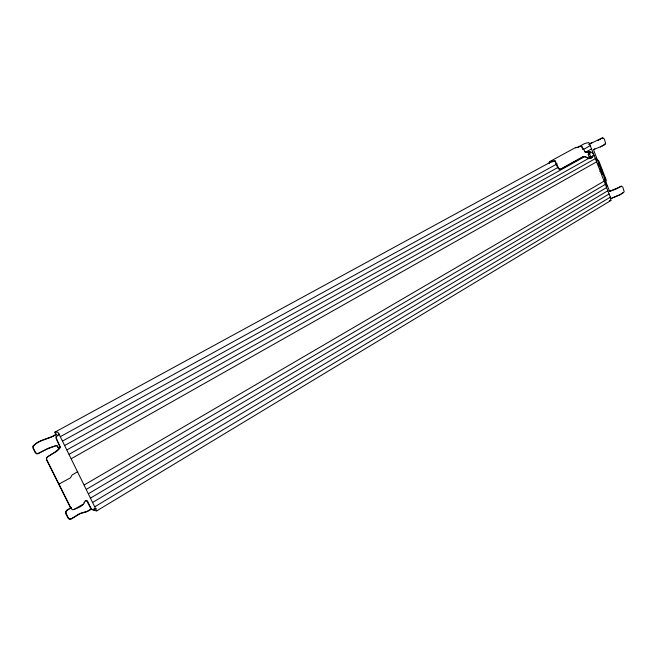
<?xml version="1.0" encoding="UTF-8"?>
<svg xmlns="http://www.w3.org/2000/svg" width="657" height="657" viewBox="0 0 657 657"><rect width="100%" height="100%" fill="white"/><g stroke="black" fill="none" stroke-linecap="round" stroke-linejoin="round"><path stroke-width="0.99" d="M605.458 181.242L605.713 180.174L604.621 177.357M605.959 181.118L606.214 180.051L598.962 161.285L597.722 159.807M577.01 147.694L584.213 143.768L588.508 142.528L589.263 143.037L610.345 197.149L610.936 200.492L96.702 510.883L93.639 510.39L92.851 509.479M593.057 153.689L591.645 152.243L589.148 152.457L588.212 154.461L589.165 156.9L591.037 157.335L591.349 156.382M593.378 154.953L592.442 156.957L591.037 157.335M551.806 161.425L54.876 432.183L55.796 434.712M590.553 152.063L589.616 154.075L588.212 154.461M96.702 510.883L58.522 433.086L57.742 432.199L54.876 432.183M605.113 143.612L604.637 144.483L601.155 146.519L593.895 149.426L593.714 150.313L609.384 190.842L610.057 191.228L616.529 188.846L621.235 186.087L622.779 187.089L624.15 191.565L623.69 192.468L620.298 194.653L610.796 198.644M591.53 157.228L590.553 158.509L588.754 158.575L584.434 156.571L582.833 156.842L560.487 169.235L558.902 169.136L557.629 167.584L554.927 161.187L549.745 162.394L549.507 163.199M592.039 157.089L591.062 158.37L589.263 158.436L584.944 156.432L583.342 156.703L560.988 169.104L559.411 169.005L558.13 167.445L555.108 160.595L549.482 161.737L549.006 163.338M575.466 147.874L581.683 146.092L584.927 151.562L587.169 152.334M83.069 504.223L74.249 509.413M623.14 192.608L619.748 194.792L610.287 198.759M70.997 507.631L66.792 510.218L65.634 511.77L65.782 513.675L67.942 517.987L69.314 519.129L71.104 518.841L79.637 513.602M71.408 507.639L67.203 510.234L66.045 511.787L66.193 513.692L68.353 518.012L69.732 519.153L71.514 518.858L80.031 513.7L87.217 511.589L91.52 509.085M95.741 508.444L92.243 509.725L90.863 508.575L86.428 500.347M96.103 508.493L92.604 509.783L91.216 508.633L87.348 500.831L85.27 500.675M91.528 508.805L86.888 511.458L80.597 513.224M95.019 506.637L610.345 197.149M92.875 502.309L609.105 193.955M83.882 502.482L84.31 502.227M86.059 500.47L85.065 501.201C83.685 506.465 77.058 508.247 72.607 509.783L70.89 508.502L46.507 459.686L46.401 457.74C50.983 454.086 56.559 451.975 60.099 447.277L56.132 438.556L56.001 436.634L58.974 434.187M90.732 497.973L607.865 190.752M88.58 493.637L606.633 187.549M86.428 489.293L605.384 184.346M84.277 484.94L604.144 181.135M77.781 471.603L72.065 475.003L70.439 477.861L58.752 484.193M599.94 171.584L601.574 170.639M71.276 458.685L596.663 161.803M69.1 454.291L595.414 158.567M66.924 449.881L589.69 157.828M592.376 156.333L594.166 155.331M64.739 445.471L584.837 156.571M609.54 191.351L621.522 186.301M62.546 441.052L558.417 167.198M585.362 152.317L591.653 148.843M60.362 436.634L557.161 163.848M583.211 149.541L590.397 145.599M56.387 434.113C49.037 439.196 38.993 439.287 32.85 446.275L32.998 448.197L35.207 452.607L36.62 453.806L38.459 453.585L47.263 448.632M56.576 434.195C49.357 439.41 39.313 439.311 33.244 446.251L33.392 448.173L35.601 452.583L37.014 453.782C43.272 451.096 49.53 447.696 56.19 445.602L57.504 445.996L58.875 448.756M589.115 144.055L592.351 142.421M59.319 434.187L56.346 436.642L56.469 438.564L60.444 447.286C57.455 452.583 50.893 453.749 46.663 457.798L46.77 459.744L71.17 508.6M588.738 144.4L602.141 138.011L603.003 138.118M549.482 161.737L576.025 147.291M593.386 149.566L594.848 148.901M54.49 446.251L55.631 445.709L57.167 445.988L58.539 448.739M587.514 152.194L589.764 152.038M597.878 140.45L602.691 137.847L604.268 138.914L605.655 143.448L605.179 144.326L600.383 146.946M586.668 152.473L588.803 151.701L590.273 151.89M48.224 448.246L53.595 446.538M589.165 156.9L592.442 156.957M609.195 200.878L610.936 200.492M581.067 146.568L581.494 146.675M589.148 152.457L589.937 152.72M584.418 151.701L585.913 152.219M589.616 154.075L590.561 156.522M581.831 147.078L582.693 149.303M601.36 168.915L602.444 171.732M596.063 157.844L597.139 160.612M598.207 163.388L599.283 166.155M599.997 168.003L601.065 170.771M601.418 171.691L602.485 174.442M604.612 179.952L607.101 186.374"/></g></svg>
